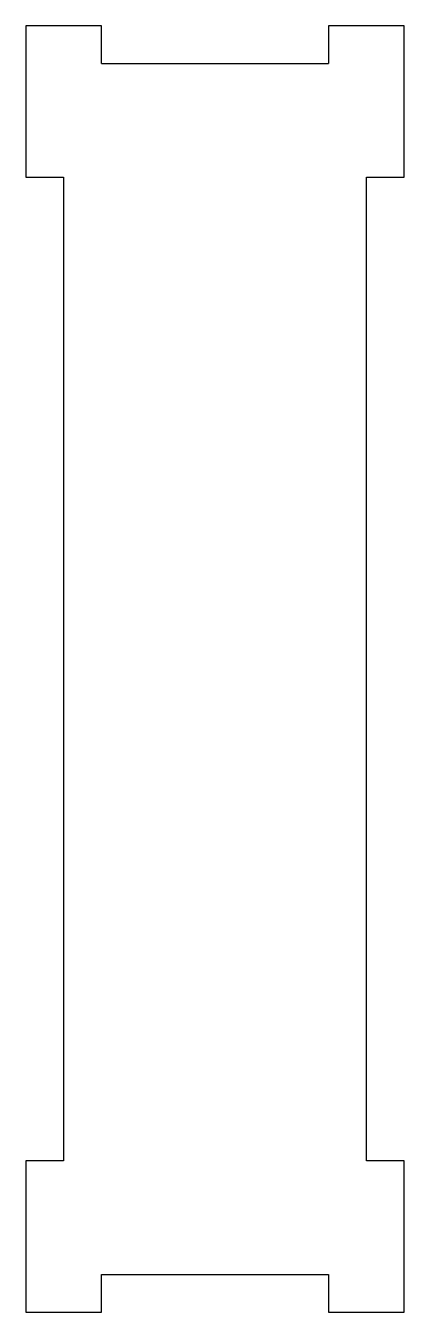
# Model space of a CAD drawing. Header units: inches. Extents: x 0 to 50, y 0 to 170.
import ezdxf

# ---------------------------------------------------------------- set-up
doc = ezdxf.new("R2010")
doc.units = ezdxf.units.IN
doc.header["$MEASUREMENT"] = 0

msp = doc.modelspace()

# ---------------------------------------------------------------- linework, layer by layer
for p, q in [((10, 170), (0, 170)), ((0, 170), (0, 150)), ((10, 165), (10, 170)), ((50, 170), (40, 170)), ((40, 170), (40, 165)), ((50, 150), (50, 170)), ((10, 165), (40, 165)), ((0, 150), (5, 150)), ((5, 150), (5, 20)), ((45, 20), (45, 150)), ((45, 150), (50, 150)), ((5, 20), (0, 20)), ((0, 20), (0, 0)), ((50, 20), (45, 20)), ((50, 0), (50, 20)), ((10, 0), (10, 5)), ((10, 5), (40, 5)), ((40, 5), (40, 0)), ((0, 0), (10, 0)), ((40, 0), (50, 0))]:
    msp.add_line(p, q)

doc.saveas('drawing.dxf')
